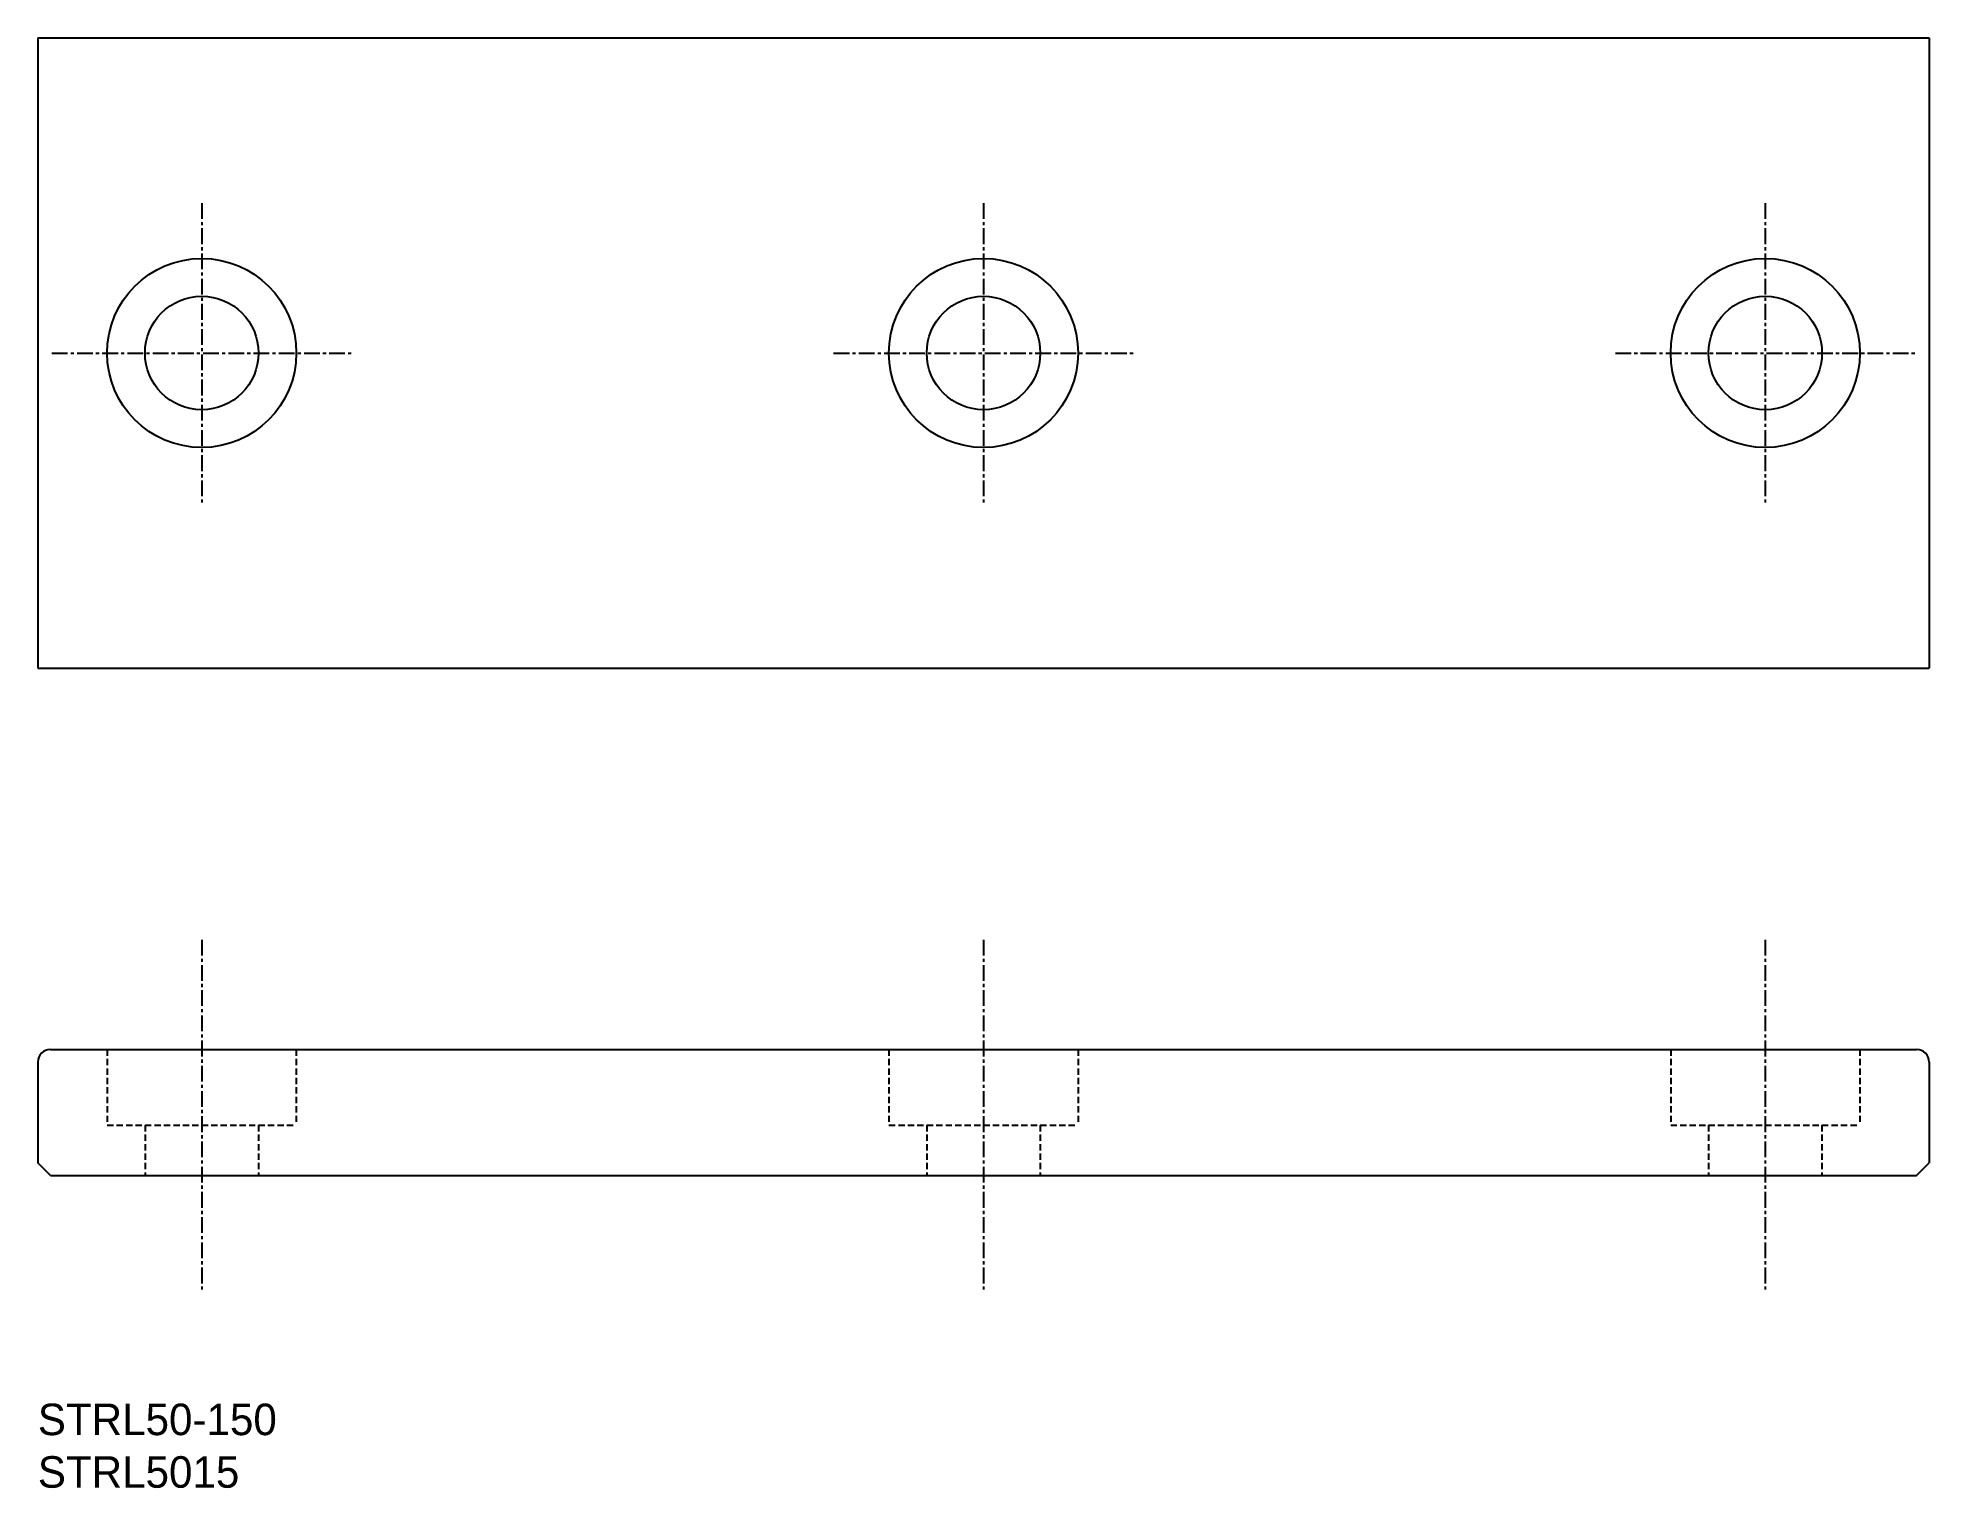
# Model space of a CAD drawing. Extents: x 10 to 160, y 10 to 125.
import ezdxf

# ---------------------------------------------------------------- set-up
doc = ezdxf.new("R2010")
doc.units = 0
doc.linetypes.add('CENTER', pattern=[2, 1.25, -0.25, 0.25, -0.25])
doc.linetypes.add('DASHED', pattern=[0.75, 0.5, -0.25])
doc.layers.get('0').update_dxf_attribs({"linetype": 'CONTINUOUS'})
doc.layers.add('CENTER', color=1, linetype='CENTER')

msp = doc.modelspace()

# ---------------------------------------------------------------- linework, layer by layer
at = {"color": 7, "linetype": 'CONTINUOUS'}
for p, q in [((10, 125), (160, 125)), ((10, 125), (10, 75)), ((160, 125), (160, 75)), ((10, 75), (160, 75)), ((10, 43.76), (10, 35.76)), ((11, 44.76), (159, 44.76)), ((160, 43.76), (160, 35.76)), ((11, 34.76), (10, 35.76)), ((11, 34.76), (159, 34.76)), ((159, 34.76), (160, 35.76))]:
    msp.add_line(p, q, dxfattribs=at)
at = {"color": 3, "linetype": 'DASHED'}
for p, q in [((15.5, 44.76), (15.5, 38.76)), ((30.5, 44.76), (30.5, 38.76)), ((77.5, 44.76), (77.5, 38.76)), ((92.5, 44.76), (92.5, 38.76)), ((139.5, 44.76), (139.5, 38.76)), ((154.5, 44.76), (154.5, 38.76)), ((15.5, 38.76), (30.5, 38.76)), ((18.5, 38.76), (18.5, 34.76)), ((27.5, 38.76), (27.5, 34.76)), ((77.5, 38.76), (92.5, 38.76)), ((80.5, 38.76), (80.5, 34.76)), ((89.5, 38.76), (89.5, 34.76)), ((139.5, 38.76), (154.5, 38.76)), ((142.5, 38.76), (142.5, 34.76)), ((151.5, 38.76), (151.5, 34.76))]:
    msp.add_line(p, q, dxfattribs=at)
at = {"color": 7, "linetype": 'CONTINUOUS'}
for centre, radius in [((23, 100), 7.5), ((85, 100), 7.5), ((147, 100), 7.5), ((23, 100), 4.5), ((85, 100), 4.5), ((147, 100), 4.5)]:
    msp.add_circle(centre, radius, dxfattribs=at)
for centre, start, end in [((11, 43.76), 90, 180), ((159, 43.76), 0, 90)]:
    msp.add_arc(centre, 1, start, end, dxfattribs=at)
at = {"layer": 'CENTER', "color": 1, "linetype": 'CENTER'}
for p, q in [((23, 111.89), (23, 88.11)), ((85, 111.89), (85, 88.11)), ((147, 111.89), (147, 88.11)), ((11.11, 100), (34.89, 100)), ((73.11, 100), (96.89, 100)), ((135.11, 100), (158.89, 100)), ((23, 53.46), (23, 25.57)), ((85, 53.46), (85, 25.57)), ((147, 53.46), (147, 25.57))]:
    msp.add_line(p, q, dxfattribs=at)

# ---------------------------------------------------------------- texts
at = {"color": 7, "linetype": 'CONTINUOUS'}
for s, p in [('STRL50-150', (10, 14.17)), ('STRL5015', (10, 10))]:
    msp.add_text(s, height=2.5, dxfattribs=at).set_placement(p)

doc.saveas('drawing.dxf')
